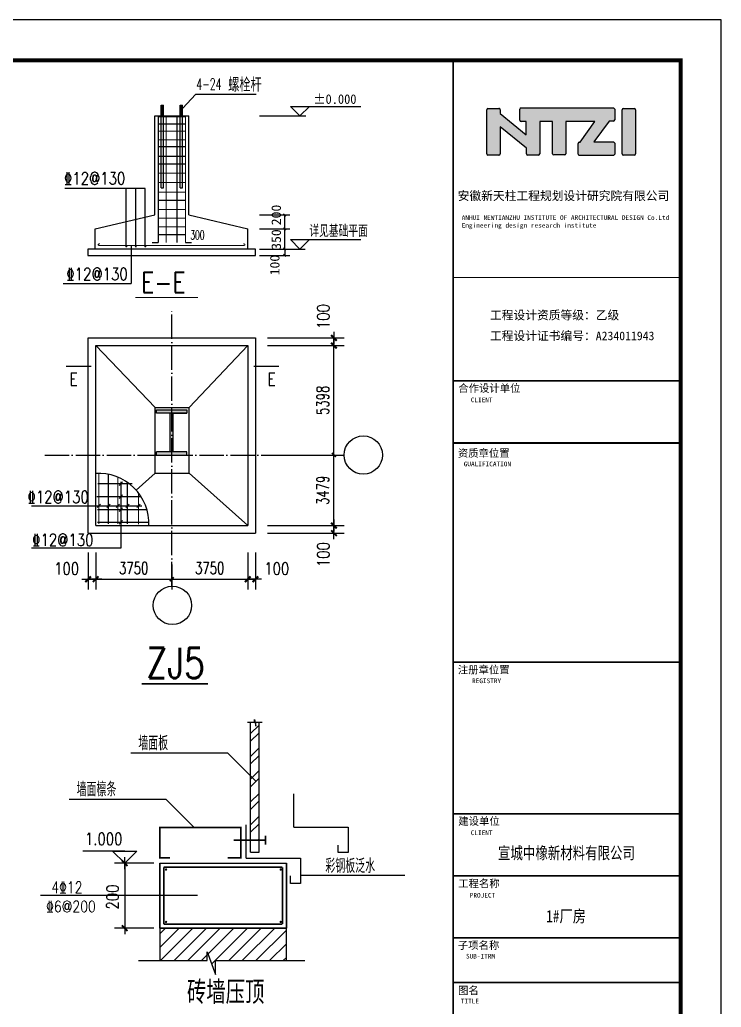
# Model space of a CAD drawing. Extents: x 37237700 to 37865026, y 138877 to 347670.
# Drawn here: x 37321907 to 37356500, y 174165 to 222877 of the extents above; entities that cross this region are included whole.
import ezdxf
from ezdxf.enums import TextEntityAlignment as Align

# ---------------------------------------------------------------- set-up
doc = ezdxf.new("R2010")
doc.units = 0
doc.header["$LTSCALE"] = 1000
doc.header["$MEASUREMENT"] = 0
doc.linetypes.add('ACAD_ISO04W100', pattern=[30.5, 24, -3, 0.5, -3])
doc.layers.get('0').update_dxf_attribs({"linetype": 'CONTINUOUS'})
doc.layers.get('DEFPOINTS').update_dxf_attribs({"linetype": 'CONTINUOUS'})
for name, color, linetype in [('201', 8, 'CONTINUOUS'), ('202', 1, 'CONTINUOUS'), ('205', 253, 'CONTINUOUS'), ('AXIS', 3, 'CONTINUOUS'), ('BD', 255, 'CONTINUOUS'), ('CYAN', 4, 'CONTINUOUS'), ('DOTE', 1, 'ACAD_ISO04W100'), ('JT', 2, 'CONTINUOUS'), ('Layer2', 3, 'CONTINUOUS'), ('PUB_DIM', 3, 'CONTINUOUS'), ('PUB_TAB', 7, 'CONTINUOUS'), ('PUB_TEXT', 7, 'CONTINUOUS'), ('PUB_TITLE', 4, 'CONTINUOUS'), ('PUB_TX', 3, 'CONTINUOUS'), ('PUB_WZ', 7, 'CONTINUOUS'), ('ZAX1', 3, 'CONTINUOUS'), ('底线', 7, 'CONTINUOUS'), ('标注', 4, 'CONTINUOUS')]:
    doc.layers.add(name, color=color, linetype=linetype)
doc.styles.add('_HZTXT', font='txt.shx', dxfattribs={"width": 0.8, "bigfont": 'hztxt.shx'})
doc.styles.add('_ROMANS', font='romans__.ttf', dxfattribs={"width": 0.6})
doc.styles.add('_TCH_DIM_T3', font='SIMPLEX', dxfattribs={"width": 0.705882, "bigfont": 'GBCBIG'})
doc.styles.add('_TXT', font='SIMPLEX.shx', dxfattribs={"width": 0.6})
doc.styles.add('DIM_FONT', font='SIMPLEX.shx', dxfattribs={"width": 0.8})
doc.styles.add('HT', font='simhei.ttf', dxfattribs={"width": 0.7, "height": 1})
doc.styles.add('STYLE-黑体', font='simhei.ttf')
doc.styles.add('TQ', font='')
doc.styles.add('中西', font='romans.shx', dxfattribs={"width": 0.8, "height": 350, "bigfont": 'hztxt.shx'})
doc.styles.get('TQ').set_extended_font_data('SimSun')
doc.dimstyles.new('_TCH_ARCH&&200', dxfattribs={"dimtxt": 595, "dimasz": 200, "dimexe": 500, "dimexo": 600, "dimgap": 252.5, "dimtad": 1, "dimdec": 0, "dimzin": 0, "dimdsep": 46, "dimtxsty": '_TCH_DIM_T3', "dimblk": 'ARCHTICK', "dimcen": 0.09, "dimclrt": 7, "dimazin": 2, "dimtfac": 1, "dimtdec": 0, "dimtix": 1, "dimtmove": 2, "dimatfit": 3, "dimfxl": 1, "dimtolj": 1, "dimtzin": 0, "dimarcsym": 0})
doc.dimstyles.new('AXIS200', dxfattribs={"dimscale": 2, "dimtxt": 300, "dimasz": 1, "dimexe": 250, "dimexo": 300, "dimgap": 150, "dimtad": 1, "dimdec": 0, "dimzin": 0, "dimdsep": 46, "dimtxsty": 'DIM_FONT', "dimblk": '_DIMX', "dimcen": 0.09, "dimse1": 1, "dimse2": 1, "dimclrt": 7, "dimadec": 0, "dimazin": 0, "dimtfac": 1, "dimtdec": 0, "dimtix": 1, "dimtmove": 2, "dimatfit": 3, "dimldrblk": '_DIMX', "dimfxl": 1, "dimtolj": 1, "dimtzin": 0, "dimarcsym": 0})

# ---------------------------------------------------------------- blocks, each defined once
blk = doc.blocks.new('_DIMX')
blk.add_line((-150, 0), (150, 0))
at = {"const_width": 50}
blk.add_lwpolyline([(-70, -70), (70, 70)], dxfattribs=at)
blk = doc.blocks.new('*D149')
at = {"layer": 'AXIS', "color": 0, "lineweight": -2}
for p, q in [((37334126, 197927), (37337900, 197927)), ((37337400, 197929), (37337400, 197931)), ((37337400, 197552), (37337400, 197927)), ((37334126, 197552), (37337900, 197552)), ((37337400, 197550), (37337400, 197548))]:
    blk.add_line(p, q, dxfattribs=at)
at = {"layer": 'DEFPOINTS', "color": 0}
for p in [(37333526, 197927), (37337400, 197927), (37333526, 197552)]:
    blk.add_point(p, dxfattribs=at)
at = {"layer": 'AXIS', "color": 0, "lineweight": -2, "xscale": 2, "yscale": 2, "zscale": 2}
for p, rotation in [((37337400, 197927), 270), ((37337400, 197552), 90)]:
    blk.add_blockref('_DIMX', p, dxfattribs=dict(at, rotation=rotation))
at = {"layer": 'AXIS', "color": 7, "insert": (37336874, 196494), "char_height": 600, "attachment_point": 5, "rotation": 90, "style": 'DIM_FONT'}
blk.add_mtext('\\A1;100', dxfattribs=at)
blk = doc.blocks.new('*D150')
at = {"layer": 'AXIS', "color": 0, "lineweight": -2}
for p, q in [((37334126, 207179), (37337900, 207179)), ((37337400, 207181), (37337400, 207183)), ((37337400, 206804), (37337400, 207179)), ((37334126, 206804), (37337900, 206804)), ((37337400, 206802), (37337400, 206800))]:
    blk.add_line(p, q, dxfattribs=at)
at = {"layer": 'DEFPOINTS', "color": 0}
for p in [(37333526, 207179), (37337400, 207179), (37333526, 206804)]:
    blk.add_point(p, dxfattribs=at)
at = {"layer": 'AXIS', "color": 0, "lineweight": -2, "xscale": 2, "yscale": 2, "zscale": 2}
for p, rotation in [((37337400, 207179), 270), ((37337400, 206804), 90)]:
    blk.add_blockref('_DIMX', p, dxfattribs=dict(at, rotation=rotation))
at = {"layer": 'AXIS', "color": 7, "insert": (37336874, 208238), "char_height": 600, "attachment_point": 5, "rotation": 90, "style": 'DIM_FONT'}
blk.add_mtext('\\A1;100', dxfattribs=at)
blk = doc.blocks.new('*D151')
at = {"layer": 'AXIS', "color": 0, "lineweight": -2}
for p, q in [((37333151, 196598), (37333151, 194780)), ((37333526, 196598), (37333526, 194780)), ((37333149, 195280), (37333147, 195280)), ((37333151, 195280), (37333526, 195280)), ((37333528, 195280), (37333530, 195280))]:
    blk.add_line(p, q, dxfattribs=at)
at = {"layer": 'DEFPOINTS', "color": 0}
for p in [(37333151, 197198), (37333526, 197198), (37333526, 195280)]:
    blk.add_point(p, dxfattribs=at)
at = {"layer": 'AXIS', "color": 0, "lineweight": -2, "xscale": 2, "yscale": 2, "zscale": 2}
blk.add_blockref('_DIMX', (37333151, 195280), dxfattribs=at)
at = {"layer": 'AXIS', "color": 0, "lineweight": -2, "xscale": 2, "yscale": 2, "zscale": 2, "rotation": 180}
blk.add_blockref('_DIMX', (37333526, 195280), dxfattribs=at)
at = {"layer": 'AXIS', "color": 7, "insert": (37334584, 195806), "char_height": 600, "attachment_point": 5, "style": 'DIM_FONT'}
blk.add_mtext('\\A1;100', dxfattribs=at)
blk = doc.blocks.new('*D152')
at = {"layer": 'AXIS', "color": 0, "lineweight": -2}
for p, q in [((37325276, 196598), (37325276, 194780)), ((37325651, 196598), (37325651, 194780)), ((37325274, 195280), (37325272, 195280)), ((37325276, 195280), (37325651, 195280)), ((37325653, 195280), (37325655, 195280))]:
    blk.add_line(p, q, dxfattribs=at)
at = {"layer": 'DEFPOINTS', "color": 0}
for p in [(37325276, 197198), (37325651, 197198), (37325651, 195280)]:
    blk.add_point(p, dxfattribs=at)
at = {"layer": 'AXIS', "color": 0, "lineweight": -2, "xscale": 2, "yscale": 2, "zscale": 2}
blk.add_blockref('_DIMX', (37325276, 195280), dxfattribs=at)
at = {"layer": 'AXIS', "color": 0, "lineweight": -2, "xscale": 2, "yscale": 2, "zscale": 2, "rotation": 180}
blk.add_blockref('_DIMX', (37325651, 195280), dxfattribs=at)
at = {"layer": 'AXIS', "color": 7, "insert": (37324217, 195806), "char_height": 600, "attachment_point": 5, "style": 'DIM_FONT'}
blk.add_mtext('\\A1;100', dxfattribs=at)
blk = doc.blocks.new('tk0')
h = blk.add_hatch(color=256)
h.paths.add_polyline_path([(32852392, -1204546), (32853685, -1205603), (32853685, -1205878, 0.414214), (32853749, -1205942), (32854275, -1205942, 0.414214), (32854339, -1205878), (32854339, -1204280), (32854967, -1204280), (32854967, -1205875, 0.414214), (32855031, -1205939), (32855571, -1205939, 0.414214), (32855635, -1205875), (32855635, -1204280), (32857060, -1204280), (32856336, -1205302), (32856292, -1205302, 0.414214), (32856228, -1205366), (32856228, -1205892, 0.414214), (32856292, -1205956), (32857972, -1205956, 0.414214), (32858036, -1205892), (32858036, -1205362, 0.414214), (32857972, -1205298), (32857012, -1205298), (32857761, -1204270), (32857974, -1204270, 0.414214), (32858038, -1204206), (32858038, -1203685, 0.414214), (32857974, -1203621), (32853417, -1203621, 0.414214), (32853353, -1203685), (32853353, -1204218, 0.414214), (32853417, -1204282), (32853679, -1204282), (32853679, -1204939), (32852388, -1203885), (32852389, -1203708, 0.41489), (32852325, -1203644), (32851789, -1203644, 0.414214), (32851725, -1203708), (32851725, -1205882, 0.414214), (32851789, -1205946), (32852328, -1205946, 0.414214), (32852392, -1205882)])
h.paths.add_polyline_path([(32858400, -1205878, 0.414214), (32858464, -1205942), (32858999, -1205942, 0.414214), (32859063, -1205878), (32859063, -1203710, 0.414214), (32858999, -1203646), (32858464, -1203646, 0.414214), (32858400, -1203710)])
for p, q in [((32851789, -1203644), (32852325, -1203644)), ((32853417, -1203621), (32857974, -1203621)), ((32858464, -1203646), (32858999, -1203646)), ((32851725, -1205882), (32851725, -1203708)), ((32852389, -1203708), (32852388, -1203885)), ((32852388, -1203885), (32853679, -1204939)), ((32853353, -1204218), (32853353, -1203685)), ((32858038, -1203685), (32858038, -1204206)), ((32858400, -1205878), (32858400, -1203710)), ((32859063, -1203710), (32859063, -1205878)), ((32853685, -1205603), (32852392, -1204546)), ((32852392, -1204546), (32852392, -1205882)), ((32853679, -1204282), (32853417, -1204282)), ((32853679, -1204939), (32853679, -1204282)), ((32854967, -1204280), (32854339, -1204280)), ((32854339, -1204280), (32854339, -1205878)), ((32854967, -1205875), (32854967, -1204280)), ((32857060, -1204280), (32855635, -1204280)), ((32855635, -1204280), (32855635, -1205875)), ((32856336, -1205302), (32857060, -1204280)), ((32857761, -1204270), (32857012, -1205298)), ((32857974, -1204270), (32857761, -1204270)), ((32853685, -1205878), (32853685, -1205603)), ((32856228, -1205892), (32856228, -1205366)), ((32856292, -1205302), (32856336, -1205302)), ((32857012, -1205298), (32857972, -1205298)), ((32858036, -1205362), (32858036, -1205892)), ((32852328, -1205946), (32851789, -1205946)), ((32854275, -1205942), (32853749, -1205942)), ((32855571, -1205939), (32855031, -1205939)), ((32857972, -1205956), (32856292, -1205956)), ((32858999, -1205942), (32858464, -1205942))]:
    blk.add_line(p, q)
for centre, start, end in [((32851789, -1203708), 90, 180), ((32852325, -1203708), 359.8676, 90), ((32853417, -1203685), 90, 180), ((32857974, -1203685), 0, 90), ((32858464, -1203710), 90, 180), ((32858999, -1203710), 0, 90), ((32853417, -1204218), 180, 270), ((32857974, -1204206), 270, 0), ((32856292, -1205366), 90, 180), ((32857972, -1205362), 0, 90), ((32851789, -1205882), 180, 270), ((32852328, -1205882), 270, 0), ((32853749, -1205878), 180, 270), ((32854275, -1205878), 270, 0), ((32855031, -1205875), 180, 270), ((32855571, -1205875), 270, 0), ((32856292, -1205892), 180, 270), ((32857972, -1205892), 270, 0), ((32858464, -1205878), 180, 270), ((32858999, -1205878), 270, 0)]:
    blk.add_arc(centre, 64, start, end)
at = {"layer": 'PUB_TEXT'}
for q in [(32859815, -1201267), (32861287, -1202326)]:
    blk.add_line((32861287, -1201267), q, dxfattribs=at)
at = {"layer": 'PUB_TITLE'}
blk.add_line((32861287, -1201267), (32850067, -1201267), dxfattribs=at)
at = {"layer": 'PUB_TITLE', "lineweight": 40}
blk.add_line((32850062, -1220138), (32861282, -1220138), dxfattribs=at)
for points, const_width in [([(32850067, -1201267), (32850067, -1281267)], 85), ([(32850067, -1211977), (32861287, -1211977)], 51), ([(32850067, -1217077), (32861287, -1217077)], 85), ([(32850067, -1220137), (32861287, -1220137)], 85), ([(32850067, -1230953), (32861287, -1230953)], 85), ([(32850067, -1238433), (32861287, -1238433)], 85), ([(32850067, -1241493), (32861287, -1241493)], 85), ([(32850067, -1244553), (32861287, -1244553)], 85), ([(32850067, -1246763), (32861287, -1246763)], 85)]:
    blk.add_lwpolyline(points, dxfattribs=dict(at, const_width=const_width))
at = {"layer": 'PUB_TEXT', "char_height": 425, "attachment_point": 1, "style": 'TQ'}
for s, insert in [('安徽新天柱工程规划设计研究院有限公司 ', (32850295, -1207742)), ('工程设计资质等级：乙级 ', (32851887, -1213629)), ('工程设计证书编号：A234011943 ', (32851887, -1214649))]:
    blk.add_mtext(s, dxfattribs=dict(at, insert=insert))
at = {"layer": 'PUB_TEXT', "attachment_point": 1, "style": 'TQ'}
for s, insert, char_height, width in [('ANHUI NEWTIANZHU INSTITUTE OF ARCHITECTURAL DESIGN Co.Ltd\\PEngineering design research institute', (32850492, -1208912), 229.5, 10514.71), ('合作设计单位', (32850326, -1217257), 374, 3498.52), ('CLIENT', (32850938, -1217903), 229.5, 4799.1), ('资质章位置', (32850304, -1220460), 374, 4250), ('GUALIFICATION', (32850593, -1221066), 229.5, 5361.8), ('注册章位置', (32850304, -1231147), 374, 3060), ('REGISTRY', (32851001, -1231763), 229.5, 4799.1), ('建设单位', (32850326, -1238613), 374, 2223.6), ('CLIENT', (32850938, -1239259), 229.5, 4799.1), ('工程名称', (32850323, -1241690), 374, 2223.6), ('PROJECT', (32850887, -1242340), 229.5, 4799.1), ('子项名称', (32850306, -1244736), 374, 2223.6), ('SUB-ITRM', (32850702, -1245348), 229.5, 4799.1), ('图名', (32850313, -1246965), 374, 2223.6), ('TITLE', (32850446, -1247564), 229.5, 4799.1)]:
    blk.add_mtext(s, dxfattribs=dict(at, insert=insert, char_height=char_height, width=width))
blk = doc.blocks.new('_ArchTick')
at = {"color": 0, "linetype": 'ByBlock', "const_width": 0.4}
blk.add_lwpolyline([(-0.5, -0.5), (0.5, 0.5)], dxfattribs=at)
blk = doc.blocks.new('*D1107')
at = {"layer": 'DEFPOINTS', "color": 0}
for p in [(37325651, 196598), (37329401, 196598), (37329401, 195280)]:
    blk.add_point(p, dxfattribs=at)
at = {"layer": 'PUB_DIM', "color": 0, "lineweight": -2}
for p, q in [((37325651, 195998), (37325651, 194780)), ((37329401, 195998), (37329401, 194780)), ((37325651, 195280), (37329401, 195280))]:
    blk.add_line(p, q, dxfattribs=at)
at = {"layer": 'PUB_DIM', "color": 0, "lineweight": -2, "xscale": 200, "yscale": 200, "zscale": 200, "rotation": 180}
blk.add_blockref('_ArchTick', (37325651, 195280), dxfattribs=at)
at = {"layer": 'PUB_DIM', "color": 0, "lineweight": -2, "xscale": 200, "yscale": 200, "zscale": 200}
blk.add_blockref('_ArchTick', (37329401, 195280), dxfattribs=at)
at = {"layer": 'PUB_DIM', "color": 7, "insert": (37327526, 195830), "char_height": 595, "attachment_point": 5, "style": '_TCH_DIM_T3'}
blk.add_mtext('\\A1;3750', dxfattribs=at)
blk = doc.blocks.new('*D1108')
at = {"layer": 'DEFPOINTS', "color": 0}
for p in [(37329401, 196598), (37333151, 196598), (37333151, 195280)]:
    blk.add_point(p, dxfattribs=at)
at = {"layer": 'PUB_DIM', "color": 0, "lineweight": -2}
for p, q in [((37329401, 195998), (37329401, 194780)), ((37333151, 195998), (37333151, 194780)), ((37329401, 195280), (37333151, 195280))]:
    blk.add_line(p, q, dxfattribs=at)
at = {"layer": 'PUB_DIM', "color": 0, "lineweight": -2, "xscale": 200, "yscale": 200, "zscale": 200, "rotation": 180}
blk.add_blockref('_ArchTick', (37329401, 195280), dxfattribs=at)
at = {"layer": 'PUB_DIM', "color": 0, "lineweight": -2, "xscale": 200, "yscale": 200, "zscale": 200}
blk.add_blockref('_ArchTick', (37333151, 195280), dxfattribs=at)
at = {"layer": 'PUB_DIM', "color": 7, "insert": (37331276, 195830), "char_height": 595, "attachment_point": 5, "style": '_TCH_DIM_T3'}
blk.add_mtext('\\A1;3750', dxfattribs=at)
blk = doc.blocks.new('*D1109')
at = {"layer": 'DEFPOINTS', "color": 0}
for p in [(37334126, 201406), (37337400, 201406), (37334126, 197927)]:
    blk.add_point(p, dxfattribs=at)
at = {"layer": 'PUB_DIM', "color": 0, "lineweight": -2}
for p, q in [((37334726, 201406), (37337900, 201406)), ((37337400, 197927), (37337400, 201406)), ((37334726, 197927), (37337900, 197927))]:
    blk.add_line(p, q, dxfattribs=at)
at = {"layer": 'PUB_DIM', "color": 0, "lineweight": -2, "xscale": 200, "yscale": 200, "zscale": 200}
for p, rotation in [((37337400, 201406), 90), ((37337400, 197927), 270)]:
    blk.add_blockref('_ArchTick', p, dxfattribs=dict(at, rotation=rotation))
at = {"layer": 'PUB_DIM', "color": 7, "insert": (37336850, 199667), "char_height": 595, "attachment_point": 5, "rotation": 90, "style": '_TCH_DIM_T3'}
blk.add_mtext('\\A1;3479', dxfattribs=at)
blk = doc.blocks.new('*D1110')
at = {"layer": 'DEFPOINTS', "color": 0}
for p in [(37334126, 206804), (37337400, 206804), (37334126, 201406)]:
    blk.add_point(p, dxfattribs=at)
at = {"layer": 'PUB_DIM', "color": 0, "lineweight": -2}
for p, q in [((37334726, 206804), (37337900, 206804)), ((37337400, 201406), (37337400, 206804)), ((37334726, 201406), (37337900, 201406))]:
    blk.add_line(p, q, dxfattribs=at)
at = {"layer": 'PUB_DIM', "color": 0, "lineweight": -2, "xscale": 200, "yscale": 200, "zscale": 200}
for p, rotation in [((37337400, 206804), 90), ((37337400, 201406), 270)]:
    blk.add_blockref('_ArchTick', p, dxfattribs=dict(at, rotation=rotation))
at = {"layer": 'PUB_DIM', "color": 7, "insert": (37336850, 204105), "char_height": 595, "attachment_point": 5, "rotation": 90, "style": '_TCH_DIM_T3'}
blk.add_mtext('\\A1;5398', dxfattribs=at)

msp = doc.modelspace()

# ---------------------------------------------------------------- hatches: boundary and pattern name
h = msp.add_hatch(color=256)
h.paths.add_polyline_path([(37329400.9, 203629.3), (37328650.9, 203629.3), (37328650.9, 203466.5), (37329400.9, 203466.5)])
h.paths.add_polyline_path([(37330151.9, 203629.3), (37329400.9, 203629.3), (37329400.9, 203466.5), (37330151.9, 203466.5)])
h.paths.add_polyline_path([(37329479.7, 203466.5), (37329400.9, 203466.5), (37329400.9, 201568.9), (37329480.6, 201568.9)])
h.paths.add_polyline_path([(37329400.9, 203466.5), (37329324.1, 203466.5), (37329323.1, 201568.9), (37329400.9, 201568.9)])
h.paths.add_polyline_path([(37330151.9, 201568.9), (37329400.9, 201568.9), (37329400.9, 201406.1), (37330151.9, 201406.1)])
h.paths.add_polyline_path([(37329400.9, 201568.9), (37328651.9, 201568.9), (37328651.9, 201406.1), (37329400.9, 201406.1)])
h = msp.add_hatch()
h.set_pattern_fill('ANSI31', color=256, scale=300, style=0)
h.set_pattern_definition([(45, (27488170.17, -2170632.2), (-336.759605, 336.759605), [])])
h.paths.add_polyline_path([(37328810.1, 178063.8), (37328810.1, 176464.7), (37331155.5, 176464.7), (37331155.5, 176905.2), (37331563.2, 175785.2), (37331563.2, 176464.7), (37335060.1, 176464.7), (37335060.1, 178063.8)])
at = {"layer": 'Layer2'}
h = msp.add_hatch(dxfattribs=at)
h.set_pattern_fill('ANSI32', color=256, scale=83.333333, style=0)
h.set_pattern_definition([(45, (37586425.86, 63623.4), (-561.266, 561.266), []), (45, (37586800, 63623.4), (-561.266, 561.266), [])])
h.paths.add_polyline_path([(37333712.8, 188232.8), (37333551, 188232.8), (37333551, 188030.7), (37333476.9, 188363.8), (37333476.9, 188232.8), (37333293.5, 188232.8), (37333293.5, 182401.7), (37333712.8, 182401.7)])

# ---------------------------------------------------------------- linework, layer by layer
for p, q in [((37329934.3, 218497.1), (37330597.8, 219206.5)), ((37330597.8, 219206.5), (37333572.9, 219206.5)), ((37328585.4, 203756.3), (37325650.9, 206804.3)), ((37330260.1, 203756.3), (37333150.9, 206804.3)), ((37328650.9, 203466.5), (37328650.9, 203629.3)), ((37328651.9, 203629.3), (37330151.9, 203629.3)), ((37328651.9, 203591.5), (37328651.9, 203629.3)), ((37330151.9, 203629.3), (37330151.9, 203466.5)), ((37329400.9, 203466.5), (37328650.9, 203466.5)), ((37330151.9, 203466.5), (37328651.9, 203466.5)), ((37329323.1, 201568.9), (37329324.1, 203466.6)), ((37329400.9, 203466.5), (37330150.9, 203466.5)), ((37329480.6, 201568.9), (37329479.7, 203466.6)), ((37328651.9, 201406.1), (37328651.9, 201568.9)), ((37330151.9, 201568.9), (37328651.9, 201568.9)), ((37328651.9, 201406.1), (37330151.9, 201406.1)), ((37330151.9, 201406.1), (37330151.9, 201568.9)), ((37328585.4, 200506.1), (37327644.6, 199679.4)), ((37330260.1, 200506.1), (37333150.9, 197927.5)), ((37332810.1, 183032), (37328810.1, 183032)), ((37328810.1, 181532), (37328810.1, 183032)), ((37332810.1, 181532), (37332810.1, 183032)), ((37329310.1, 181532), (37328810.1, 181532)), ((37328810.1, 181271.1), (37328810.1, 176464.7)), ((37328810.1, 181271.1), (37335060.1, 181271.1)), ((37332310.1, 181532), (37332810.1, 181532)), ((37335060.1, 176464.7), (37335060.1, 181271.1)), ((37328810.1, 178063.8), (37335060.1, 178063.8))]:
    msp.add_line(p, q)
at = {"linetype": 'ACAD_ISO04W100'}
for p, q in [((37328585.4, 200506.1), (37328585.4, 203756.3)), ((37328585.4, 203756.3), (37330260.1, 203756.3)), ((37330260.1, 200506.1), (37330260.1, 203756.3)), ((37328585.4, 200506.1), (37330260.1, 200506.1))]:
    msp.add_line(p, q, dxfattribs=at)
at = {"const_width": 87.5}
msp.add_lwpolyline([(37327919.6, 190123), (37331189.2, 190123)], dxfattribs=at)
at = {"layer": '201', "color": 2}
for p, q in [((37328886.7, 214591.8), (37328886.7, 218656.7)), ((37328999.2, 214591.8), (37328999.2, 218656.7)), ((37329821.8, 214585.9), (37329821.8, 218656.7)), ((37329934.3, 214585.9), (37329934.3, 218656.7)), ((37328568, 213247.1), (37328568, 218139.6)), ((37330253.1, 213247.1), (37330253.1, 218139.6)), ((37328886.7, 214591.8), (37328999.2, 214591.8)), ((37329821.8, 214585.9), (37329934.3, 214585.9)), ((37325628.2, 212558.7), (37328568, 213247.1)), ((37330253.1, 213247.1), (37333160.8, 212558.7)), ((37325628.2, 211568.3), (37325628.2, 212558.7)), ((37333160.8, 211568.3), (37333160.8, 212558.7))]:
    msp.add_line(p, q, dxfattribs=at)
msp.add_lwpolyline([(37325270.3, 211255.8), (37333528.4, 211255.8), (37333528.4, 211568.3), (37325270.3, 211568.3), (37325270.3, 211255.8)], dxfattribs=at)
at = {"layer": '201'}
msp.add_arc((37325819.8, 198040.4), 2452.8, 356.96183, 94.30315, dxfattribs=at)
at = {"layer": '202', "const_width": 56.2}
for points in [[(37328743, 211880.2), (37328743, 218139.6)], [(37328743, 218093.7), (37330078, 218093.7)], [(37328743, 217736.3), (37330078, 217736.3)], [(37329124.9, 211880.2), (37329124.9, 218139.6)], [(37329660.8, 211880.2), (37329660.8, 218139.6)], [(37330078, 211880.2), (37330078, 218139.6)], [(37328743, 217378.9), (37330078, 217378.9)], [(37328743, 216950), (37330078, 216950)], [(37328743, 216616.5), (37330078, 216616.5)], [(37328743, 216139.9), (37330078, 216139.9)], [(37328743, 215758.7), (37330078, 215758.7)], [(37328743, 215306), (37330078, 215306)], [(37328743, 214853.3), (37330078, 214853.3)], [(37328743, 214376.8), (37330078, 214376.8)], [(37328743, 213971.7), (37330078, 213971.7)], [(37328743, 213519), (37330078, 213519)], [(37328743, 213090.2), (37330078, 213090.2)], [(37328743, 212661.3), (37330078, 212661.3)], [(37328743, 211880.2), (37328430.5, 211880.2)], [(37328743, 212273.1), (37330078, 212273.1)], [(37330078, 211880.2), (37330390.5, 211880.2)], [(37325784.4, 211743.3), (37325784.4, 211821.5)], [(37325784.4, 211821.5), (37325862.6, 211821.5)], [(37325784.4, 211743.3), (37333004.6, 211743.3)], [(37333004.6, 211821.5), (37332926.4, 211821.5)], [(37333004.6, 211743.3), (37333004.6, 211821.5)], [(37325807.2, 198005.6), (37325807.2, 200493.2)], [(37326275.9, 198005.6), (37326275.9, 200450.4)], [(37326744.7, 198005.6), (37326744.7, 200312.2)], [(37325756.3, 199989.9), (37327460.2, 199989.9)], [(37327213.4, 198005.6), (37327213.4, 200058.9)], [(37325701.7, 199349.3), (37327894.2, 199349.3)], [(37327759.2, 197991.9), (37327759.2, 199542.1)], [(37325729, 198708.7), (37328179.9, 198708.7)], [(37325729, 198083.7), (37328272.3, 198083.7)]]:
    msp.add_lwpolyline(points, dxfattribs=at)
at = {"layer": '202', "const_width": 50}
for points in [[(37327186.7, 211693.3, 1), (37327136.7, 211693.3, 1), (37327186.7, 211693.3)], [(37327655.5, 211693.3, 1), (37327605.5, 211693.3, 1), (37327655.5, 211693.3)], [(37328124.2, 211693.3, 1), (37328074.2, 211693.3, 1), (37328124.2, 211693.3)]]:
    msp.add_lwpolyline(points, format="xyb", dxfattribs=at)
at = {"layer": '205'}
for p, q in [((37333725.2, 218129.6), (37336021.6, 218129.6)), ((37327161.7, 211693.3), (37327161.7, 214554.8)), ((37327630.5, 211693.3), (37327630.5, 214554.8)), ((37328099.2, 211693.3), (37328099.2, 214554.8)), ((37333725.2, 213247.1), (37335225.2, 213247.1)), ((37334975.2, 211568.3), (37334975.2, 213247.1)), ((37333725.2, 212558.7), (37335225.2, 212558.7)), ((37327396.1, 211743.3), (37327396.1, 209871.6)), ((37333725.2, 211568.3), (37335225.2, 211568.3)), ((37334975.2, 211568.3), (37335975.2, 211568.3)), ((37334975.2, 211568.3), (37334975.2, 211255.8)), ((37333725.2, 211255.8), (37335225.2, 211255.8)), ((37324054.4, 209871.6), (37327396.1, 209871.6))]:
    msp.add_line(p, q, dxfattribs=at)
at = {"layer": '205', "linetype": 'Continuous'}
for p, q in [((37325275.9, 207179.3), (37333525.9, 207179.3)), ((37325275.9, 197552.5), (37325275.9, 207179.3)), ((37333525.9, 207179.3), (37333525.9, 197552.5)), ((37325650.9, 206804.3), (37333150.9, 206804.3)), ((37325650.9, 197927.5), (37325650.9, 206804.3)), ((37333150.9, 206804.3), (37333150.9, 197927.5)), ((37325650.9, 197927.5), (37333150.9, 197927.5)), ((37325275.9, 197552.5), (37333525.9, 197552.5))]:
    msp.add_line(p, q, dxfattribs=at)
at = {"layer": '205'}
for points in [[(37336194, 218598.4), (37335725.2, 218129.6), (37335256.5, 218598.4), (37338725.2, 218598.4)], [(37336194, 212037.1), (37335725.2, 211568.3), (37335256.5, 212037.1), (37338725.2, 212037.1)]]:
    msp.add_lwpolyline(points, dxfattribs=at)
at = {"layer": '205', "const_width": 56.2}
for points in [[(37334912.7, 213309.6), (37335037.7, 213184.6)], [(37334912.7, 212621.2), (37335037.7, 212496.2)], [(37334912.7, 211630.8), (37335037.7, 211505.8)], [(37334912.7, 211318.3), (37335037.7, 211193.3)], [(37327604.3, 209171.4), (37330696.4, 209171.4)]]:
    msp.add_lwpolyline(points, dxfattribs=at)
at = {"layer": 'BD', "const_width": 56.2}
for points in [[(37329093.5, 180959.8, 1), (37329149.7, 180959.8, 1)], [(37334744.7, 180959.8, 1), (37334801, 180959.8, 1)], [(37329093.5, 178375.4, 1), (37329149.7, 178375.4, 1)], [(37334744.7, 178375.4, 1), (37334801, 178375.4, 1)]]:
    msp.add_lwpolyline(points, format="xyb", close=True, dxfattribs=at)
at = {"layer": 'CYAN'}
for p, q in [((37333143.5, 188232.8), (37333476.9, 188232.8)), ((37333293.5, 181816.6), (37333293.5, 188232.8)), ((37333476.9, 188232.8), (37333476.9, 188363.8)), ((37333476.9, 188363.8), (37333551, 188030.7)), ((37333551, 188232.8), (37333858, 188232.8)), ((37333551, 188030.7), (37333551, 188232.8)), ((37333712.8, 181816.6), (37333712.8, 188232.8)), ((37335422.7, 183041.8), (37335422.7, 184688.2)), ((37333072.6, 181521.1), (37333072.6, 183167.6)), ((37335422.7, 183041.8), (37338105.9, 183041.8)), ((37338105.9, 183041.8), (37338105.9, 181791.8)), ((37333293.5, 181816.6), (37333712.8, 181816.6)), ((37337605.9, 181791.8), (37337605.9, 182166.8)), ((37338105.9, 181791.8), (37337605.9, 181791.8)), ((37328810.1, 181271.1), (37335060.1, 181271.1)), ((37328810.1, 178063.8), (37328810.1, 181271.1)), ((37333072.6, 181521.1), (37335755.7, 181521.1)), ((37335060.1, 181271.1), (37335060.1, 178063.8)), ((37335755.7, 181521.1), (37335755.7, 180271.1)), ((37335255.7, 180271.1), (37335255.7, 180646.1)), ((37335755.7, 180271.1), (37335255.7, 180271.1)), ((37335060.1, 178063.8), (37328810.1, 178063.8)), ((37331155.5, 176464.7), (37331155.5, 176905.2)), ((37331155.5, 176905.2), (37331563.2, 175785.2)), ((37327766.4, 176464.7), (37331155.5, 176464.7)), ((37331563.2, 175785.2), (37331563.2, 176464.7)), ((37331563.2, 176464.7), (37335971.6, 176464.7))]:
    msp.add_line(p, q, dxfattribs=at)
for points, const_width in [([(37329310.1, 181532), (37328810.1, 181532), (37328810.1, 183032), (37332810.1, 183032), (37332810.1, 181532), (37332160.5, 181532)], 83.3), ([(37334027.8, 182401.7), (37332450.7, 182401.7)], 83.3), ([(37334027.8, 182622.3), (37334027.8, 182181.1)], 83.3), ([(37329010.1, 181071.1), (37334860.1, 181071.1)], 80), ([(37329010.1, 178263.8), (37329010.1, 181071.1)], 80), ([(37334860.1, 181071.1), (37334860.1, 178263.8)], 80), ([(37334860.1, 178263.8), (37329010.1, 178263.8)], 80)]:
    msp.add_lwpolyline(points, dxfattribs=dict(at, const_width=const_width))
at = {"layer": 'DOTE', "ltscale": 0.05}
for p, q in [((37329400.9, 194935.4), (37329400.9, 208503.7)), ((37323144.2, 201406.1), (37335480.2, 201406.1))]:
    msp.add_line(p, q, dxfattribs=at)
at = {"layer": 'JT'}
for p, q in [((37328886.7, 218656.7), (37328999.2, 218656.7)), ((37328886.7, 218644.2), (37328999.2, 218644.2)), ((37328886.7, 218631.7), (37328999.2, 218631.7)), ((37328886.7, 218619.2), (37328999.2, 218619.2)), ((37328886.7, 218606.7), (37328999.2, 218606.7)), ((37328886.7, 218594.2), (37328999.2, 218594.2)), ((37328886.7, 218581.7), (37328999.2, 218581.7)), ((37328886.7, 218569.2), (37328999.2, 218569.2)), ((37328886.7, 218556.7), (37328999.2, 218556.7)), ((37328886.7, 218544.2), (37328999.2, 218544.2)), ((37328886.7, 218531.7), (37328999.2, 218531.7)), ((37328886.7, 218519.2), (37328999.2, 218519.2)), ((37328886.7, 218506.7), (37328999.2, 218506.7)), ((37328886.7, 218494.2), (37328999.2, 218494.2)), ((37328886.7, 218481.7), (37328999.2, 218481.7)), ((37328886.7, 218469.2), (37328999.2, 218469.2)), ((37328886.7, 218456.7), (37328999.2, 218456.7)), ((37328886.7, 218444.2), (37328999.2, 218444.2)), ((37328886.7, 218431.7), (37328999.2, 218431.7)), ((37328886.7, 218419.2), (37328999.2, 218419.2)), ((37328886.7, 218406.7), (37328999.2, 218406.7)), ((37328886.7, 218394.2), (37328999.2, 218394.2)), ((37328886.7, 218381.7), (37328999.2, 218381.7)), ((37328886.7, 218369.2), (37328999.2, 218369.2)), ((37328886.7, 218356.7), (37328999.2, 218356.7)), ((37328886.7, 218344.2), (37328999.2, 218344.2)), ((37328886.7, 218331.7), (37328999.2, 218331.7)), ((37328886.7, 218319.2), (37328999.2, 218319.2)), ((37328886.7, 218306.7), (37328999.2, 218306.7)), ((37328886.7, 218294.2), (37328999.2, 218294.2)), ((37328886.7, 218281.7), (37328999.2, 218281.7)), ((37328886.7, 218269.2), (37328999.2, 218269.2)), ((37328886.7, 218256.7), (37328999.2, 218256.7)), ((37328886.7, 218244.2), (37328999.2, 218244.2)), ((37328886.7, 218231.7), (37328999.2, 218231.7)), ((37329821.8, 218656.7), (37329934.3, 218656.7)), ((37329821.8, 218644.2), (37329934.3, 218644.2)), ((37329821.8, 218631.7), (37329934.3, 218631.7)), ((37329821.8, 218619.2), (37329934.3, 218619.2)), ((37329821.8, 218606.7), (37329934.3, 218606.7)), ((37329821.8, 218594.2), (37329934.3, 218594.2)), ((37329821.8, 218581.7), (37329934.3, 218581.7)), ((37329821.8, 218569.2), (37329934.3, 218569.2)), ((37329821.8, 218556.7), (37329934.3, 218556.7)), ((37329821.8, 218544.2), (37329934.3, 218544.2)), ((37329821.8, 218531.7), (37329934.3, 218531.7)), ((37329821.8, 218519.2), (37329934.3, 218519.2)), ((37329821.8, 218506.7), (37329934.3, 218506.7)), ((37329821.8, 218494.2), (37329934.3, 218494.2)), ((37329821.8, 218481.7), (37329934.3, 218481.7)), ((37329821.8, 218469.2), (37329934.3, 218469.2)), ((37329821.8, 218456.7), (37329934.3, 218456.7)), ((37329821.8, 218444.2), (37329934.3, 218444.2)), ((37329821.8, 218431.7), (37329934.3, 218431.7)), ((37329821.8, 218419.2), (37329934.3, 218419.2)), ((37329821.8, 218406.7), (37329934.3, 218406.7)), ((37329821.8, 218394.2), (37329934.3, 218394.2)), ((37329821.8, 218381.7), (37329934.3, 218381.7)), ((37329821.8, 218369.2), (37329934.3, 218369.2)), ((37329821.8, 218356.7), (37329934.3, 218356.7)), ((37329821.8, 218344.2), (37329934.3, 218344.2)), ((37329821.8, 218331.7), (37329934.3, 218331.7)), ((37329821.8, 218319.2), (37329934.3, 218319.2)), ((37329821.8, 218306.7), (37329934.3, 218306.7)), ((37329821.8, 218294.2), (37329934.3, 218294.2)), ((37329821.8, 218281.7), (37329934.3, 218281.7)), ((37329821.8, 218269.2), (37329934.3, 218269.2)), ((37329821.8, 218256.7), (37329934.3, 218256.7)), ((37329821.8, 218244.2), (37329934.3, 218244.2)), ((37329821.8, 218231.7), (37329934.3, 218231.7)), ((37328568, 218139.6), (37330253.1, 218139.6)), ((37328886.7, 218219.2), (37328999.2, 218219.2)), ((37328886.7, 218206.7), (37328999.2, 218206.7)), ((37328886.7, 218194.2), (37328999.2, 218194.2)), ((37328886.7, 218181.7), (37328999.2, 218181.7)), ((37329821.8, 218219.2), (37329934.3, 218219.2)), ((37329821.8, 218206.7), (37329934.3, 218206.7)), ((37329821.8, 218194.2), (37329934.3, 218194.2)), ((37329821.8, 218181.7), (37329934.3, 218181.7))]:
    msp.add_line(p, q, dxfattribs=at)
at = {"layer": 'PUB_DIM'}
for p, q in [((37327082, 181871.1), (37325013.4, 181871.1)), ((37327082, 181271.1), (37326482, 181871.1)), ((37326482, 181871.1), (37327682, 181871.1)), ((37327682, 181871.1), (37327082, 181271.1)), ((37328513.6, 181271.1), (37326582, 181271.1)), ((37327082, 181269.1), (37327082, 178065.8)), ((37328513.6, 178063.8), (37326582, 178063.8))]:
    msp.add_line(p, q, dxfattribs=at)
at = {"layer": 'PUB_TITLE'}
msp.add_lwpolyline([(37237700.2, 138877.2), (37356500.2, 138877.2), (37356500.2, 222877.2), (37237700.2, 222877.2)], close=True, dxfattribs=at)
at = {"layer": 'PUB_TITLE', "const_width": 200}
msp.add_lwpolyline([(37242700.2, 140877.2), (37354500.2, 140877.2), (37354500.2, 220877.2), (37242700.2, 220877.2)], close=True, dxfattribs=at)
at = {"layer": 'PUB_TX', "const_width": 62.5}
for points in [[(37324183, 205778.3), (37325433, 205778.3)], [(37334694, 205778.3), (37333444, 205778.3)]]:
    msp.add_lwpolyline(points, dxfattribs=at)
at = {"layer": 'ZAX1'}
for p, q in [((37328099.2, 214554.8), (37324134.1, 214554.8)), ((37326816.3, 199908), (37326974.1, 200086.6)), ((37326892.2, 200089.8), (37326892.2, 196812.8)), ((37326816.3, 199263.4), (37326974.1, 199442)), ((37322485.8, 198896.9), (37327935.4, 198896.9)), ((37325731.3, 198811.1), (37325889.1, 198989.7)), ((37326200.1, 198811.1), (37326357.8, 198989.7)), ((37326668.8, 198811.1), (37326826.6, 198989.7)), ((37326816.3, 198622.9), (37326974.1, 198801.4)), ((37327137.6, 198811.1), (37327295.3, 198989.7)), ((37327683.4, 198811.1), (37327841.1, 198989.7)), ((37326816.3, 197997.9), (37326974.1, 198176.4)), ((37326892.2, 196812.8), (37322485.8, 196812.8))]:
    msp.add_line(p, q, dxfattribs=at)
for centre in [(37338846.6, 201406.1), (37329437.3, 193989.7)]:
    msp.add_circle(centre, 946.4, dxfattribs=at)
at = {"layer": '标注'}
for p, q in [((37327379.1, 186709.5), (37332146.4, 186709.5)), ((37332146.4, 186709.5), (37333544.9, 185311)), ((37324337.3, 184430.6), (37329104.6, 184430.6)), ((37329104.6, 184430.6), (37330503.2, 183032)), ((37335755.7, 180683.4), (37340891.2, 180683.4)), ((37322933.4, 179697.7), (37330667.6, 179697.7))]:
    msp.add_line(p, q, dxfattribs=at)

# ---------------------------------------------------------------- block references
msp.add_blockref('tk0', (4493208.5, 1422145))
at = {"layer": 'PUB_DIM', "xscale": 2, "yscale": 2, "zscale": 2}
for p, rotation in [((37327082, 181271.1), 90), ((37327082, 178063.8), 270)]:
    msp.add_blockref('_DIMX', p, dxfattribs=dict(at, rotation=rotation))

# ---------------------------------------------------------------- texts
at = {"layer": '205', "width": 1.05231}
msp.add_text('%%p0.000', height=468.75, dxfattribs=at).set_placement((37336376.2, 218729.6), (37338513.7, 218729.6), align=Align.FIT)
at = {"layer": '205'}
for s, width, p, p2 in [('200', 0.925713, (37334787.7, 212740.8), (37334787.7, 213753.3)), ('350', 0.863999, (37334787.7, 211528.3), (37334787.7, 212540.8)), ('100', 1.079999, (37334715.5, 210269.2), (37334715.5, 211281.7))]:
    msp.add_text(s, height=468.75, rotation=90, dxfattribs=dict(at, width=width)).set_placement(p, p2, align=Align.FIT)
at = {"layer": '205', "style": '_HZTXT', "width": 0.8}
msp.add_text('详见基础平面', height=600, dxfattribs=at).set_placement((37336189.3, 212158, -97.8))
at = {"layer": 'PUB_DIM', "style": 'DIM_FONT', "width": 0.8}
msp.add_text('1.000', height=600, dxfattribs=at).set_placement((37326047.7, 182471.1), align=Align.MIDDLE)
at = {"layer": 'PUB_DIM', "color": 7, "insert": (37326482, 179602.7), "char_height": 600, "attachment_point": 5, "rotation": 90, "style": 'DIM_FONT'}
msp.add_mtext('\\A1;200', dxfattribs=at)
at = {"layer": 'PUB_TAB', "lineweight": -3, "style": 'STYLE-黑体'}
for s, width, p in [('宣城中橡新材料有限公司', 0.75, (37348867.1, 181474.5)), ('1#厂房', 0.8, (37348850.2, 178357.9))]:
    msp.add_text(s, height=600, dxfattribs=dict(at, width=width)).set_placement(p, align=Align.CENTER)
at = {"layer": 'PUB_TEXT'}
for s, height, style, width, p in [('4-24', 562.5, '_ROMANS', 0.6, (37330613.7, 219421.1)), ('螺栓杆', 687.5, '_HZTXT', 0.8, (37332187.7, 219329.7)), ('E-E', 1000, '_TXT', 0.8, (37327888.2, 209425.5)), ('ZJ5', 1500, '_TXT', 0.8, (37328156.9, 190393.8)), ('4%%13212', 562.5, '_HZTXT', 0.8, (37323460.8, 179800.4)), ('%%1326@200', 562.5, '_HZTXT', 0.8, (37323208.8, 178853.7))]:
    msp.add_text(s, height=height, dxfattribs=dict(at, style=style, width=width)).set_placement(p)
at = {"layer": 'PUB_TX', "style": 'DIM_FONT', "width": 0.8}
for p in [(37324558, 205153.3), (37334319, 205153.3)]:
    msp.add_text('E', height=625, dxfattribs=at).set_placement(p, align=Align.MIDDLE)
at = {"layer": 'PUB_WZ'}
for s, height, style, width, p in [('%%13212@130', 600, '_HZTXT', 0.8, (37324088.8, 214753.8)), ('300', 450, '_TXT', 0.6, (37330319.8, 212037.7)), ('%%13212@130', 600, '_HZTXT', 0.8, (37324207, 210035.2)), ('%%13212@130', 600, '_HZTXT', 0.8, (37322289.1, 199036.9)), ('%%13212@130', 600, '_HZTXT', 0.8, (37322519.3, 196919.3))]:
    msp.add_text(s, height=height, dxfattribs=dict(at, style=style, width=width)).set_placement(p)
at = {"layer": '底线', "style": 'HT', "width": 0.7}
msp.add_text('砖墙压顶', height=1000, dxfattribs=at).set_placement((37330152.2, 174439))
at = {"layer": '标注', "style": '中西', "width": 0.7}
for s, p in [('墙面板', (37327754.2, 186843.5)), ('墙面檩条', (37324712.4, 184564.5)), ('彩钢板泛水', (37336979, 180789.5))]:
    msp.add_text(s, height=700, dxfattribs=at).set_placement(p)

# ---------------------------------------------------------------- dimensions: what is measured, and where the dimension line sits
at = {"layer": 'AXIS'}
for base, p1, p2, angle, picture, middle in [((37337400.2, 207179.3), (37333525.9, 206804.3), (37333525.9, 207179.3), 90, '*D150', (37336874.2, 208237.8)), ((37337400.2, 197927.5), (37333525.9, 197552.5), (37333525.9, 197927.5), 90, '*D149', (37336874.2, 196494)), ((37325650.9, 195279.7), (37325275.9, 197197.6), (37325650.9, 197197.6), 0, '*D152', (37324217.5, 195805.7)), ((37333525.9, 195279.7), (37333150.9, 197197.6), (37333525.9, 197197.6), 0, '*D151', (37334584.4, 195805.7))]:
    dim = msp.add_linear_dim(base=base, p1=p1, p2=p2, angle=angle, text='100', dimstyle='AXIS200', override={"dimsah": 1, "dimse1": 0, "dimse2": 0}, dxfattribs=at)
    dim.commit()
    dim.dimension.update_dxf_attribs({"geometry": picture, "text_midpoint": middle, "dimtype": 129})
at = {"layer": 'PUB_DIM'}
for p1, p2, distance, picture, middle in [((37334125.9, 201406.1), (37334125.9, 206804.3), -3274.3, '*D1110', (37336850.2, 204105.2)), ((37334125.9, 197927.5), (37334125.9, 201406.1), -3274.3, '*D1109', (37336850.2, 199666.8)), ((37325650.9, 196597.6), (37329400.9, 196597.6), -1317.9, '*D1107', (37327525.9, 195829.7)), ((37329400.9, 196597.6), (37333150.9, 196597.6), -1317.9, '*D1108', (37331275.9, 195829.7))]:
    dim = msp.add_aligned_dim(p1=p1, p2=p2, distance=distance, dimstyle='_TCH_ARCH&&200', dxfattribs=at)
    dim.commit()
    dim.dimension.update_dxf_attribs({"geometry": picture, "text_midpoint": middle})

doc.saveas('drawing.dxf')
